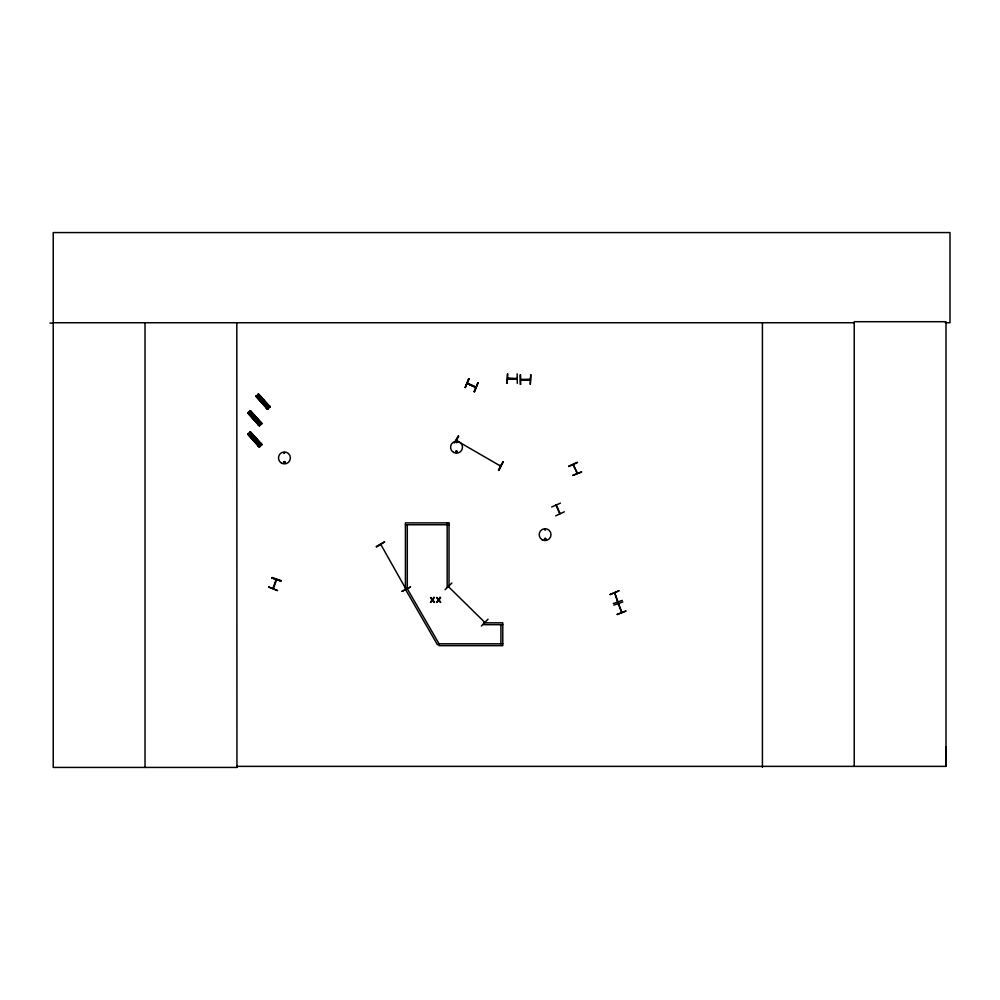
<?xml version="1.0" encoding="UTF-8"?>
<svg xmlns="http://www.w3.org/2000/svg" width="1000" height="1000" viewBox="0 0 1000 1000"><rect width="100%" height="100%" fill="white"/><g stroke="black" fill="none" stroke-linecap="round" stroke-linejoin="round"><path stroke-width="1.5" d="M945.325 322.738L950 322.738L950 232.575L53.225 232.575L53.225 767.425L236.95 767.425L236.825 766.375L946.012 766.375L946.15 747.038M500.525 466.05L456.337 440.5M500.812 465.8L500.025 465.3M555.925 505.15L559.7 513.713M449.363 586.912L448.375 586.587L484.825 622.425M617.975 601.838L614.75 592.975L617.625 601.987M621.775 612.463L618.575 603.513M283.913 452.962C285.613 451.337 284.125 454.9 284.1 452.638M283.538 462.15C285.062 465.763 285.788 459.3 283.575 462.4M284.988 462.537C283.788 460.05 283.775 464.775 285.062 462.225M455.637 451.45C457.238 454.775 457.725 449.15 455.788 451.25M456.987 442.388C455.588 440.412 456.625 444.325 456.863 441.925M455.887 451.688C457.6 449.725 456.825 453.625 455.975 451.838M544.475 538.925C545.575 541.45 545.988 536.925 544.525 539.1M546 539.338C544.475 535.725 543.75 542.2 545.962 539.1M273.012 588.35L276.163 579.425M449.375 587.038L448.8 586.4M271.8 577.938L280.837 581.025M273.488 588.4L276.575 579.562M544.65 529.412L545.363 530.125L544.862 529.263M467.312 383.55L475.637 387.362M468.787 378.675L465.25 387.562L468.75 378.663M465.188 387.537L469.175 378.85M474.05 391.613L477.975 382.887M573.038 464.762L577.325 473.2M560.163 513.587L556.287 505.025M520.7 379.412L530.25 379.35M454.263 443.062L458.325 435.938L456.075 440.95M455.288 442.075L458.725 436.175M498.837 470.35L503.1 461.788L498.787 470.337M498.425 470.125L503.15 461.825M618.225 603.825L621.737 612.362M268.113 407.2L268.375 407.875M520.7 379.75L530.25 379.688M507.812 378.387L517.175 378.875M517.038 378.8L507.812 378.862M445.05 589.725L451.863 583.013M488.05 619.2L481.375 626.038M257.238 397.537L259.613 395.412M258.012 398.413L260.387 396.287M259.188 399.712L261.562 397.587M260.225 400.875L262.6 398.75M261.388 402.175L263.762 400.05M249.088 414.25L251.462 412.113M249.875 415.112L252.25 412.987M251.038 416.425L253.412 414.288M252.075 417.575L254.45 415.45M253.25 418.888L255.625 416.75M266.413 407.775L268.788 405.637M266.35 408.5L269.513 405.65M266.438 408.587L269.6 405.75M267.413 409.25L270.138 406.775M258.275 424.475L260.637 422.35M262 444.588L259.262 447.062L247.738 434.212L250.475 431.737L261.938 444.637L250.3 431.887M258.2 425.2L261.462 422.463M249.088 435.35L251.462 433.225M249.875 436.225L252.25 434.087M251.038 437.525L253.412 435.4M252.075 438.688L254.45 436.562M253.25 439.988L255.625 437.863M258.275 445.575L260.637 443.45M258.2 446.3L261.375 443.462M258.3 446.4L261.462 443.562M467.312 383.075L475.887 386.975M456.5 440.213L457.337 440.688L456.7 440.262M376.45 547L384.625 542.05M376.2 546.575L384.45 541.75M405.825 588.862L380.9 544.625M402.062 591.375L410.55 586.938L402.038 591.312M568.625 466.175L577.337 462.275M568.787 466.538L577.487 462.587M572.812 475.425L581.712 471.9L572.788 475.363M551.7 507L560.438 503.113M564.375 511.812L555.7 515.825M613.288 603.55L622.3 600.388M613.85 605.112L622.863 601.95M617.137 614.288L626.087 610.962L617.25 614.625M284.662 463.225L284 463.137M530.163 379.712L520.825 379.787M520.725 384.363L520.538 374.8M50 323.113L53.225 323.1M53.225 322.738L854.225 322.738M507.612 373.825L507.125 383.375M517.163 373.825L517.3 383.375M517.038 378.4L507.638 378.387L508.675 378.438M507.075 383.375L507.55 373.825M449.012 523.337L447.163 523.337L447.163 587.05L449.012 587.05L449.012 522.888L405.425 522.888L405.425 588.462L407.287 588.462L407.287 524.75M405.425 524.75L449.012 524.75M502.775 624.688L483.65 624.688L483.65 622.837L502.775 622.837L502.775 645.662L439.05 645.662L439.05 643.8L407.2 588.625L405.588 589.55L437.45 644.737L439.05 643.8L502.775 643.8M271.95 577.475L281 580.562M271.837 577.8L280.875 580.9M271.8 577.913L280.863 580.962M467.2 383.462L475.863 387.362L467.325 383.5M517.163 378.438L516.062 378.875M456.488 440.637L457.175 440.975M405.95 588.025L406.238 588.612M270.087 406.838L258.6 393.938L255.875 396.4L267.475 409.2M258.4 394.125L269.962 406.95M269.775 407.113L258.15 394.35L269.625 407.25M257.962 394.513L269.513 407.337M257.838 394.625L269.312 407.525M256.663 395.7L268.238 408.512M256.525 395.825L268.075 408.65M256.35 395.975L267.875 408.837L256.2 396.125M256.062 396.238L267.6 409.087M250.3 410.788L261.812 423.65M261.688 423.762L250.113 410.962L261.625 423.812M249.825 411.213L261.325 424.087M261.175 424.225L249.7 411.325L261.163 424.237M260.988 424.387L260.262 425.037M260.1 425.213L248.575 412.362L260.038 425.262M248.388 412.525L259.887 425.4M259.738 425.538L248.113 412.775L259.625 425.637M247.925 412.938L259.475 425.763M250.1 432.075L261.625 444.925L250 432.163M249.85 432.3L261.35 445.175M249.638 432.488L261.175 445.325M248.512 433.512L260.1 446.312M248.363 433.65L259.913 446.488M248.212 433.787L259.788 446.6M248.1 433.888L259.725 446.65M247.95 434.025L259.45 446.9M247.8 434.162L259.275 447.05M573.475 464.775L577.25 473.237M405.962 588.9L405.538 588.263M520.175 374.812L520.237 384.363M946.012 766.375L946.012 321.7L854.225 321.7L854.225 766.375M762.425 322.738L762.425 767.425M500.913 624.688L500.913 643.8M236.812 322.738L236.95 767.425M145.025 322.738L145.025 767.425M253.175 416.95C253.9 419.7 255.375 415.15 253.175 416.95M253.175 438.05C253.9 440.8 255.375 436.262 253.175 438.05M261.325 400.238C262.038 402.987 263.525 398.45 261.325 400.238M268.7 586.975L277.575 590.575L268.675 587.038M477.912 382.863L474.412 391.775L477.912 382.863M433.725 597.425L432.5 599.4L430.525 597.425L432.075 599.938L430.475 602.463L432.45 600.45L434.45 602.463L432.875 599.913L434.45 597.425L433.725 597.425M439.925 597.425L438.7 599.4L436.725 597.425L438.288 599.938L436.675 602.463L438.65 600.45L440.65 602.463L439.075 599.913L440.65 597.425L439.925 597.425M250.475 410.637L247.738 413.1L259.275 425.95L262 423.488L250.463 410.65M618.888 590.825L610.062 594.55L618.888 590.825M530.75 374.738L530.312 384.3L530.75 374.738M542.137 539.763A5.925 5.925 0 0 0 551.025 534.625A5.925 5.925 0 0 0 542.137 529.5A5.925 5.925 0 0 0 542.137 539.763M453.537 452.388A5.975 5.975 0 0 0 462.5 447.225A5.975 5.975 0 0 0 453.537 442.05A5.975 5.975 0 0 0 453.537 452.388M281.45 463.088A5.962 5.962 0 0 0 290.4 457.925A5.962 5.962 0 0 0 281.45 452.762A5.962 5.962 0 0 0 281.45 463.088"/></g></svg>
